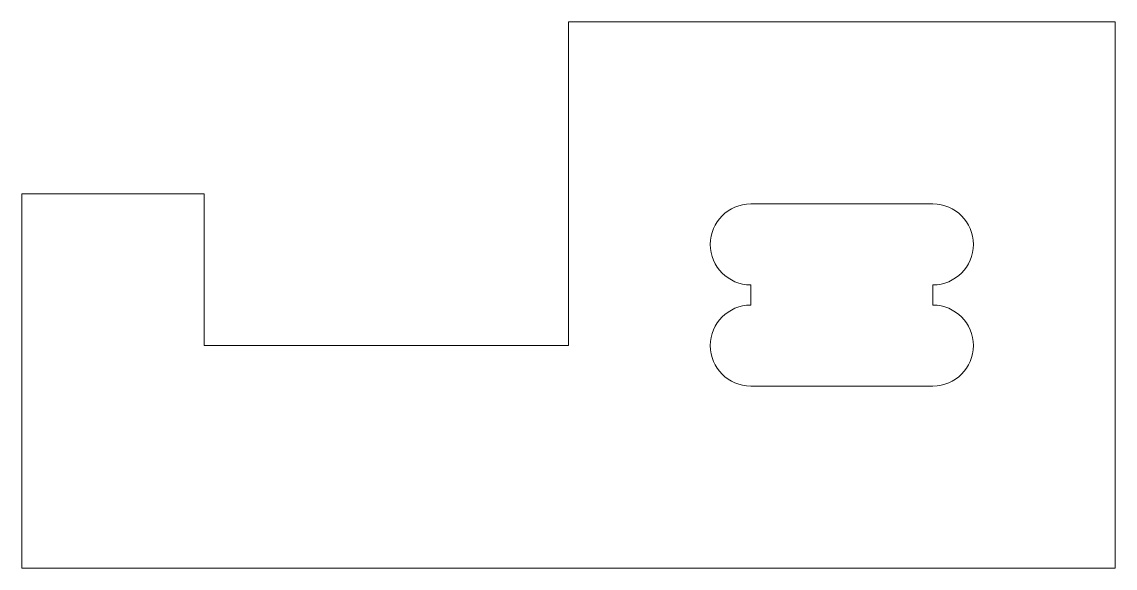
# Model space of a CAD drawing. Header units: millimetres. Extents: x -468 to 468, y 0 to 54.
# Drawn here: x -467.5 to -359.5, y 0 to 54 of the extents above.
import ezdxf

# ---------------------------------------------------------------- set-up
doc = ezdxf.new("R2010")
doc.units = ezdxf.units.MM

msp = doc.modelspace()

# ---------------------------------------------------------------- linework, layer by layer
at = {"color": 7, "linetype": 'Continuous', "lineweight": 15}
for p, q in [((-359.5, 54), (-413.5, 54)), ((-413.5, 54), (-413.5, 22)), ((-359.5, 0), (-359.5, 54)), ((-449.5, 37), (-467.5, 37)), ((-467.5, 37), (-467.5, 0)), ((-449.5, 22), (-449.5, 37)), ((-377.5, 36), (-395.5, 36)), ((-395.5, 28), (-395.5, 26)), ((-377.5, 26), (-377.5, 28)), ((-413.5, 22), (-449.5, 22)), ((-395.5, 18), (-377.5, 18)), ((-467.5, 0), (-359.5, 0))]:
    msp.add_line(p, q, dxfattribs=at)
for centre, start, end in [((-395.5, 32), 90, 270), ((-377.5, 32), 270, 90), ((-395.5, 22), 90, 270), ((-377.5, 22), 270, 90)]:
    msp.add_arc(centre, 4, start, end, dxfattribs=at)

doc.saveas('drawing.dxf')
